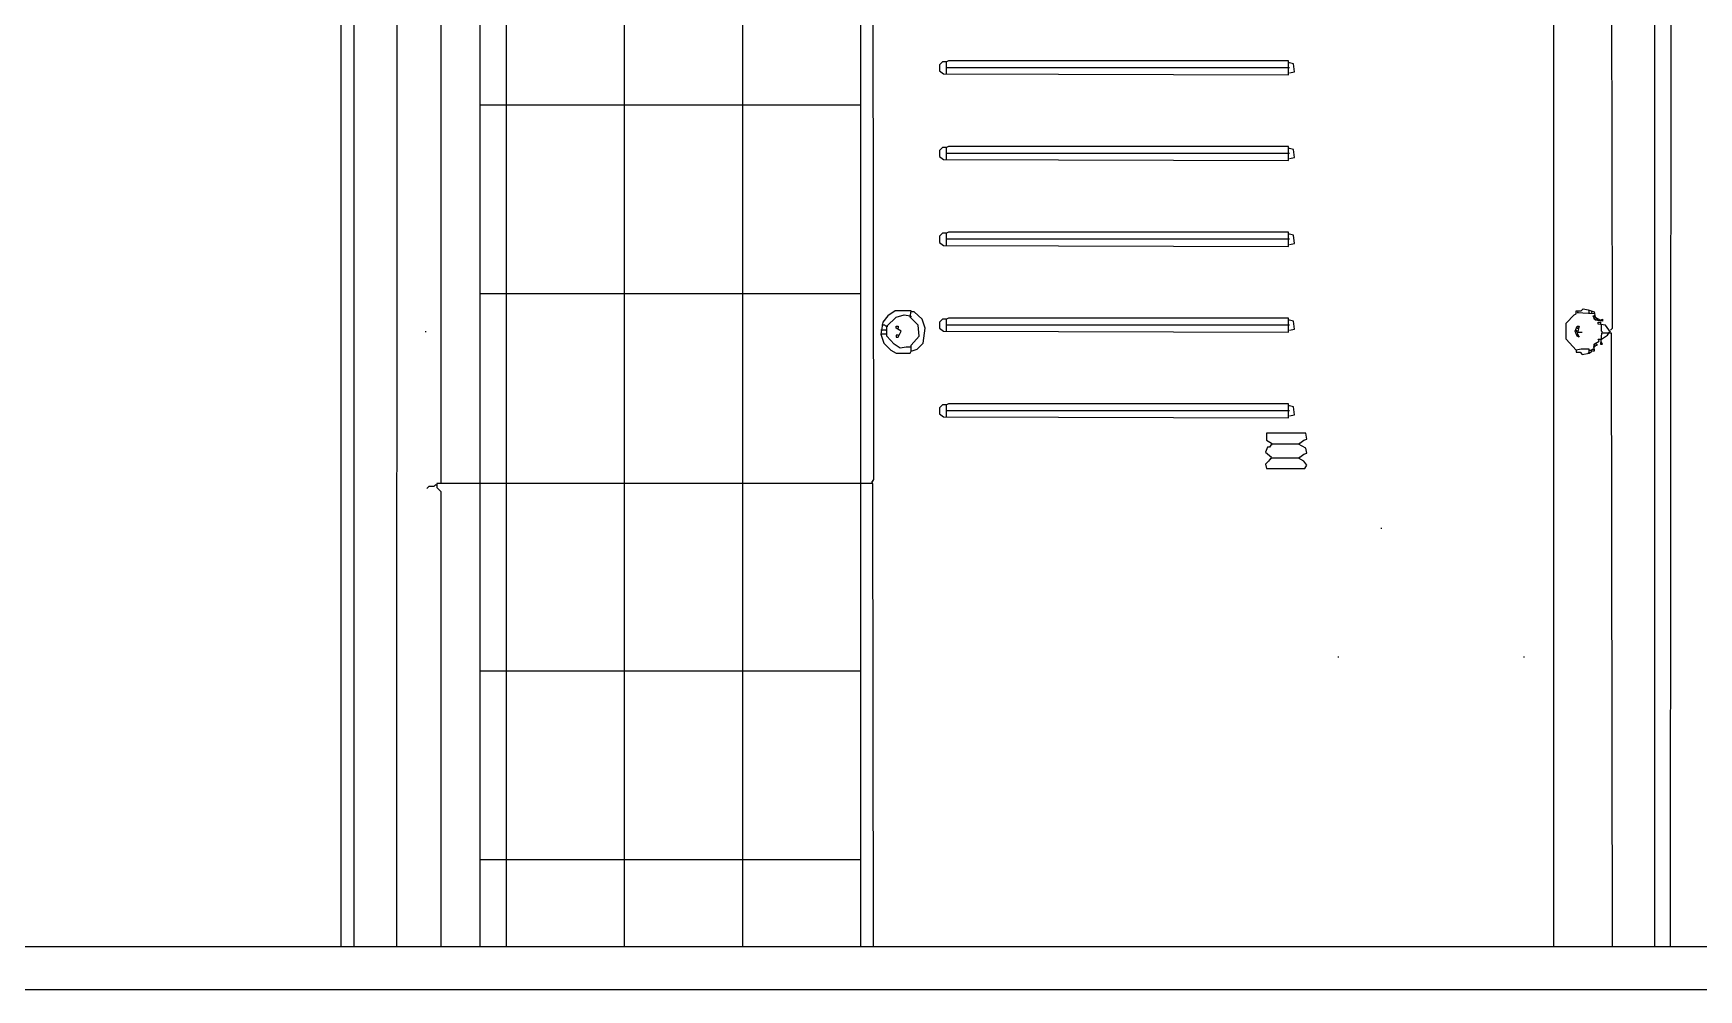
# Model space of a CAD drawing. Extents: x 3792242 to 5145247, y -1546315 to -1031918.
# Drawn here: x 3907322 to 3908489, y -1522644 to -1521974 of the extents above; entities that cross this region are included whole.
import ezdxf

# ---------------------------------------------------------------- set-up
doc = ezdxf.new("R2010")
doc.units = 0
doc.header["$MEASUREMENT"] = 0
doc.layers.add('TENKÁ', color=7, linetype='CONTINUOUS')
doc.layers.add('ZZ-chladenie', color=133, linetype='CONTINUOUS')

msp = doc.modelspace()

# ---------------------------------------------------------------- linework, layer by layer
at = {"layer": 'TENKÁ'}
for p, q in [((3935549, -1522613.77), (3888879, -1522613.77)), ((3935549, -1522643.77), (3888879, -1522643.77))]:
    msp.add_line(p, q, dxfattribs=at)
at = {"layer": 'ZZ-chladenie'}
for p, q in [((3907547.028, -1522613.77), (3907547.028, -1521304.266)), ((3908457.848, -1522613.77), (3908457.848, -1521304.266)), ((3907537.843, -1522613.77), (3907537.843, -1521326.878)), ((3908387.187, -1522613.77), (3908387.187, -1521326.878)), ((3908468.769, -1522613.77), (3908469.861, -1521325.465)), ((3907576.887, -1522613.77), (3907577.413, -1521509.183)), ((3908428.17, -1522180.462), (3908427.464, -1521743.778)), ((3907635.354, -1522288.574), (3907635.354, -1521760.03)), ((3907653.726, -1522288.574), (3907653.726, -1521760.03)), ((3907736.399, -1522288.574), (3907736.399, -1521760.03)), ((3907819.073, -1522288.574), (3907819.073, -1521760.03)), ((3907901.746, -1522288.574), (3907901.746, -1521760.03)), ((3907910.932, -1522286.454), (3907910.226, -1521760.736)), ((3907607.797, -1521766.389), (3907607.797, -1522288.574)), ((3907958.982, -1521993.918), (3907956.862, -1521996.037)), ((3907956.862, -1521996.037), (3907956.862, -1522000.277)), ((3907961.808, -1521993.918), (3907958.982, -1521993.918)), ((3907963.221, -1521993.211), (3907961.808, -1521993.918)), ((3907961.808, -1522002.397), (3907961.808, -1521993.918)), ((3908201.349, -1521993.211), (3907963.221, -1521993.211)), ((3908201.349, -1522003.103), (3908201.349, -1521993.211)), ((3908202.055, -1521994.624), (3908201.349, -1521994.624)), ((3908204.882, -1521995.331), (3908202.055, -1521994.624)), ((3908205.589, -1522000.984), (3908204.882, -1521995.331)), ((3907956.862, -1522000.277), (3907959.688, -1522002.397)), ((3907959.688, -1522002.397), (3908201.349, -1522003.103)), ((3908202.055, -1521998.157), (3907961.808, -1521998.157)), ((3908202.055, -1522001.69), (3908205.589, -1522000.984)), ((3907653.726, -1522024.302), (3907635.354, -1522024.302)), ((3907736.399, -1522024.302), (3907653.726, -1522024.302)), ((3907819.073, -1522024.302), (3907736.399, -1522024.302)), ((3907901.746, -1522024.302), (3907819.073, -1522024.302)), ((3907958.982, -1522053.979), (3907956.862, -1522056.099)), ((3907961.808, -1522053.979), (3907958.982, -1522053.979)), ((3907963.221, -1522053.272), (3907961.808, -1522053.979)), ((3907961.808, -1522062.459), (3907961.808, -1522053.979)), ((3908201.349, -1522053.272), (3907963.221, -1522053.272)), ((3908201.349, -1522063.165), (3908201.349, -1522053.272)), ((3908202.055, -1522054.686), (3908201.349, -1522054.686)), ((3908204.882, -1522055.393), (3908202.055, -1522054.686)), ((3908205.589, -1522061.045), (3908204.882, -1522055.393)), ((3907956.862, -1522056.099), (3907956.862, -1522060.338)), ((3907956.862, -1522060.338), (3907959.688, -1522062.459)), ((3907959.688, -1522062.459), (3908201.349, -1522063.165)), ((3908202.055, -1522058.219), (3907961.808, -1522058.219)), ((3908202.055, -1522061.752), (3908205.589, -1522061.045)), ((3907958.982, -1522114.041), (3907956.862, -1522116.161)), ((3907961.808, -1522114.041), (3907958.982, -1522114.041)), ((3907963.221, -1522113.334), (3907961.808, -1522114.041)), ((3907961.808, -1522122.52), (3907961.808, -1522114.041)), ((3908201.349, -1522113.334), (3907963.221, -1522113.334)), ((3908201.349, -1522123.227), (3908201.349, -1522113.334)), ((3907956.862, -1522116.161), (3907956.862, -1522120.4)), ((3907956.862, -1522120.4), (3907959.688, -1522122.52)), ((3907959.688, -1522122.52), (3908201.349, -1522123.227)), ((3908202.055, -1522118.281), (3907961.808, -1522118.281)), ((3908202.055, -1522114.747), (3908201.349, -1522114.747)), ((3908204.882, -1522115.454), (3908202.055, -1522114.747)), ((3908202.055, -1522121.813), (3908205.589, -1522121.107)), ((3908205.589, -1522121.107), (3908204.882, -1522115.454)), ((3907653.726, -1522156.438), (3907635.354, -1522156.438)), ((3907736.399, -1522156.438), (3907653.726, -1522156.438)), ((3907819.073, -1522156.438), (3907736.399, -1522156.438)), ((3907901.746, -1522156.438), (3907819.073, -1522156.438)), ((3907920.825, -1522171.983), (3907917.292, -1522176.222)), ((3907925.771, -1522168.45), (3907920.825, -1522171.983)), ((3907937.077, -1522168.45), (3907925.771, -1522168.45)), ((3907926.478, -1522172.69), (3907932.13, -1522171.277)), ((3907932.13, -1522171.277), (3907936.37, -1522171.983)), ((3907936.37, -1522172.69), (3907937.077, -1522168.45)), ((3907936.37, -1522171.983), (3907937.077, -1522172.69)), ((3907939.196, -1522169.156), (3907937.077, -1522169.156)), ((3907944.849, -1522174.103), (3907939.196, -1522169.156)), ((3908395.666, -1522176.929), (3908401.319, -1522171.277)), ((3908401.319, -1522171.277), (3908402.733, -1522170.57)), ((3908402.733, -1522170.57), (3908402.733, -1522168.45)), ((3908402.733, -1522168.45), (3908406.265, -1522168.45)), ((3908403.439, -1522169.863), (3908404.146, -1522169.156)), ((3908415.452, -1522170.57), (3908403.439, -1522169.863)), ((3908406.265, -1522168.45), (3908407.679, -1522167.037)), ((3908407.679, -1522167.037), (3908411.212, -1522167.743)), ((3908411.212, -1522167.743), (3908415.452, -1522169.156)), ((3908411.918, -1522169.863), (3908411.918, -1522168.45)), ((3908411.918, -1522169.863), (3908411.918, -1522170.57)), ((3908414.038, -1522169.863), (3908413.331, -1522169.156)), ((3908416.158, -1522174.809), (3908414.745, -1522171.983)), ((3908414.745, -1522171.983), (3908415.452, -1522171.983)), ((3908415.452, -1522169.156), (3908416.158, -1522172.69)), ((3908416.158, -1522171.983), (3908415.452, -1522171.983)), ((3908416.158, -1522172.69), (3908416.158, -1522171.983)), ((3907597.197, -1522183.289), (3907597.197, -1522182.582)), ((3907917.292, -1522176.222), (3907915.878, -1522184.702)), ((3907916.585, -1522181.876), (3907915.878, -1522181.876)), ((3907917.292, -1522178.343), (3907916.585, -1522178.343)), ((3907919.412, -1522181.876), (3907916.585, -1522181.876)), ((3907918.705, -1522178.343), (3907917.292, -1522178.343)), ((3907919.412, -1522179.049), (3907918.705, -1522178.343)), ((3907920.118, -1522179.049), (3907919.412, -1522179.049)), ((3907919.412, -1522181.876), (3907920.118, -1522181.876)), ((3907920.118, -1522179.049), (3907926.478, -1522172.69)), ((3907920.118, -1522179.049), (3907920.825, -1522179.049)), ((3907920.118, -1522186.115), (3907920.118, -1522179.049)), ((3907926.478, -1522180.462), (3907926.478, -1522179.049)), ((3907926.478, -1522179.049), (3907927.891, -1522179.049)), ((3907930.011, -1522182.582), (3907926.478, -1522180.462)), ((3907927.891, -1522179.049), (3907927.891, -1522180.462)), ((3907927.891, -1522186.822), (3907930.011, -1522182.582)), ((3907942.023, -1522178.343), (3907936.37, -1522172.69)), ((3907942.73, -1522186.115), (3907942.023, -1522178.343)), ((3907946.969, -1522180.462), (3907944.849, -1522174.103)), ((3907945.556, -1522191.061), (3907946.969, -1522180.462)), ((3907958.982, -1522174.103), (3907956.862, -1522176.222)), ((3907956.862, -1522176.222), (3907956.862, -1522180.462)), ((3907956.862, -1522180.462), (3907959.688, -1522182.582)), ((3907961.808, -1522174.103), (3907958.982, -1522174.103)), ((3907959.688, -1522182.582), (3908201.349, -1522183.289)), ((3907963.221, -1522173.396), (3907961.808, -1522174.103)), ((3907961.808, -1522182.582), (3907961.808, -1522174.103)), ((3908202.055, -1522178.343), (3907961.808, -1522178.343)), ((3908201.349, -1522173.396), (3907963.221, -1522173.396)), ((3908201.349, -1522183.289), (3908201.349, -1522173.396)), ((3908202.055, -1522174.809), (3908201.349, -1522174.809)), ((3908204.882, -1522175.516), (3908202.055, -1522174.809)), ((3908202.055, -1522181.876), (3908205.589, -1522181.169)), ((3908205.589, -1522181.169), (3908204.882, -1522175.516)), ((3908395.666, -1522188.235), (3908395.666, -1522176.929)), ((3908402.026, -1522182.582), (3908403.439, -1522179.049)), ((3908403.439, -1522186.115), (3908402.026, -1522182.582)), ((3908402.733, -1522182.582), (3908403.439, -1522181.876)), ((3908403.439, -1522183.289), (3908402.733, -1522182.582)), ((3908403.439, -1522179.049), (3908404.852, -1522179.049)), ((3908404.852, -1522179.049), (3908403.439, -1522184.702)), ((3908403.439, -1522180.462), (3908404.146, -1522180.462)), ((3908404.146, -1522180.462), (3908403.439, -1522180.462)), ((3908403.439, -1522183.289), (3908406.972, -1522183.289)), ((3908415.452, -1522174.103), (3908415.452, -1522173.396)), ((3908416.158, -1522174.103), (3908415.452, -1522174.103)), ((3908416.865, -1522173.396), (3908416.158, -1522172.69)), ((3908416.158, -1522172.69), (3908419.691, -1522174.809)), ((3908416.865, -1522174.809), (3908416.158, -1522174.103)), ((3908421.104, -1522175.516), (3908416.158, -1522174.809)), ((3908417.571, -1522174.103), (3908416.865, -1522173.396)), ((3908417.571, -1522174.103), (3908416.865, -1522174.809)), ((3908417.571, -1522174.103), (3908418.278, -1522174.103)), ((3908418.278, -1522177.636), (3908418.278, -1522176.222)), ((3908418.278, -1522176.222), (3908419.691, -1522176.222)), ((3908423.224, -1522178.343), (3908418.278, -1522177.636)), ((3908419.691, -1522174.809), (3908421.104, -1522174.103)), ((3908419.691, -1522176.222), (3908419.691, -1522177.636)), ((3908420.397, -1522183.995), (3908419.691, -1522191.768)), ((3908420.397, -1522182.582), (3908420.397, -1522177.636)), ((3908421.104, -1522183.289), (3908420.397, -1522182.582)), ((3908427.464, -1522183.995), (3908420.397, -1522183.995)), ((3908421.104, -1522174.103), (3908421.104, -1522175.516)), ((3908426.757, -1522183.289), (3908423.224, -1522178.343)), ((3908424.638, -1522185.408), (3908426.051, -1522183.289)), ((3908426.757, -1522181.876), (3908428.17, -1522180.462)), ((3908428.159, -1522613.77), (3908427.464, -1522183.995)), ((3907915.878, -1522184.702), (3907917.998, -1522191.061)), ((3907919.412, -1522184.702), (3907916.585, -1522184.702)), ((3907917.998, -1522191.061), (3907922.944, -1522196.008)), ((3907925.064, -1522191.768), (3907920.118, -1522186.115)), ((3907929.304, -1522194.595), (3907925.064, -1522191.768)), ((3907927.891, -1522185.408), (3907926.478, -1522185.408)), ((3907926.478, -1522185.408), (3907926.478, -1522186.822)), ((3907926.478, -1522186.822), (3907927.891, -1522186.822)), ((3907927.891, -1522185.408), (3907928.597, -1522185.408)), ((3907933.544, -1522193.888), (3907929.304, -1522194.595)), ((3907936.37, -1522193.888), (3907933.544, -1522193.888)), ((3907936.37, -1522193.888), (3907937.077, -1522193.181)), ((3907937.077, -1522192.474), (3907942.73, -1522186.115)), ((3907937.077, -1522196.714), (3907937.077, -1522192.474)), ((3907937.077, -1522196.714), (3907941.317, -1522195.301)), ((3907941.317, -1522195.301), (3907945.556, -1522191.061)), ((3908402.733, -1522196.008), (3908395.666, -1522188.235)), ((3908406.265, -1522195.301), (3908402.733, -1522196.008)), ((3908403.439, -1522184.702), (3908404.852, -1522186.822)), ((3908403.439, -1522186.115), (3908404.146, -1522185.408)), ((3908404.852, -1522186.822), (3908403.439, -1522186.115)), ((3908404.146, -1522185.408), (3908404.146, -1522184.702)), ((3908411.918, -1522195.301), (3908406.265, -1522195.301)), ((3908411.918, -1522197.421), (3908411.918, -1522195.301)), ((3908414.038, -1522196.714), (3908414.038, -1522195.301)), ((3908414.038, -1522195.301), (3908415.452, -1522195.301)), ((3908415.452, -1522193.888), (3908414.745, -1522193.888)), ((3908415.452, -1522191.768), (3908418.984, -1522189.648)), ((3908415.452, -1522192.474), (3908416.158, -1522191.768)), ((3908415.452, -1522193.888), (3908417.571, -1522191.768)), ((3908415.452, -1522195.301), (3908415.452, -1522191.768)), ((3908416.158, -1522193.181), (3908415.452, -1522192.474)), ((3908415.452, -1522193.888), (3908416.158, -1522193.181)), ((3908415.452, -1522195.301), (3908415.452, -1522196.714)), ((3908416.158, -1522191.768), (3908416.158, -1522191.061)), ((3908416.158, -1522191.061), (3908416.865, -1522191.061)), ((3908416.865, -1522192.474), (3908417.571, -1522192.474)), ((3908417.571, -1522192.474), (3908417.571, -1522191.768)), ((3908418.984, -1522189.648), (3908418.278, -1522188.235)), ((3908418.278, -1522188.235), (3908420.397, -1522188.235)), ((3908419.691, -1522191.768), (3908421.104, -1522191.768)), ((3908420.397, -1522188.235), (3908424.638, -1522185.408)), ((3908421.104, -1522191.768), (3908420.397, -1522190.355)), ((3907922.944, -1522196.008), (3907926.478, -1522198.127)), ((3907926.478, -1522198.127), (3907936.37, -1522198.127)), ((3907936.37, -1522198.127), (3907937.077, -1522196.714)), ((3908402.733, -1522196.008), (3908402.733, -1522197.421)), ((3908402.733, -1522197.421), (3908405.559, -1522197.421)), ((3908405.559, -1522197.421), (3908406.972, -1522198.834)), ((3908406.972, -1522198.834), (3908411.918, -1522198.127)), ((3908411.918, -1522197.421), (3908411.212, -1522198.127)), ((3908411.918, -1522196.008), (3908413.331, -1522196.008)), ((3908411.918, -1522198.127), (3908414.038, -1522196.714)), ((3908413.331, -1522196.008), (3908413.331, -1522196.714)), ((3908415.452, -1522196.714), (3908414.745, -1522196.714)), ((3907958.982, -1522234.165), (3907956.862, -1522236.284)), ((3907956.862, -1522236.284), (3907956.862, -1522240.524)), ((3907956.862, -1522240.524), (3907959.688, -1522242.644)), ((3907961.808, -1522234.165), (3907958.982, -1522234.165)), ((3907963.221, -1522233.458), (3907961.808, -1522234.165)), ((3907961.808, -1522242.644), (3907961.808, -1522234.165)), ((3908202.055, -1522238.404), (3907961.808, -1522238.404)), ((3908201.349, -1522233.458), (3907963.221, -1522233.458)), ((3908201.349, -1522243.351), (3908201.349, -1522233.458)), ((3908202.055, -1522234.871), (3908201.349, -1522234.871)), ((3908204.882, -1522235.578), (3908202.055, -1522234.871)), ((3908202.055, -1522241.938), (3908205.589, -1522241.231)), ((3908205.589, -1522241.231), (3908204.882, -1522235.578)), ((3907959.688, -1522242.644), (3908201.349, -1522243.351)), ((3908213.361, -1522253.949), (3908185.803, -1522253.949)), ((3908185.803, -1522253.949), (3908185.803, -1522258.896)), ((3908214.068, -1522258.19), (3908213.361, -1522253.949)), ((3908186.51, -1522263.842), (3908185.097, -1522267.375)), ((3908185.803, -1522258.896), (3908189.336, -1522261.016)), ((3908187.923, -1522263.842), (3908186.51, -1522263.842)), ((3908189.336, -1522261.722), (3908187.923, -1522263.842)), ((3908189.336, -1522261.016), (3908189.336, -1522261.722)), ((3908189.336, -1522261.722), (3908189.336, -1522262.429)), ((3908208.415, -1522261.722), (3908189.336, -1522261.722)), ((3908208.415, -1522261.722), (3908211.948, -1522258.896)), ((3908208.415, -1522261.722), (3908209.121, -1522261.016)), ((3908213.361, -1522264.549), (3908208.415, -1522261.722)), ((3908211.948, -1522258.896), (3908214.068, -1522258.19)), ((3908214.068, -1522268.082), (3908213.361, -1522264.549)), ((3908185.097, -1522267.375), (3908189.336, -1522270.908)), ((3908187.216, -1522273.735), (3908185.097, -1522275.855)), ((3908185.097, -1522275.855), (3908185.803, -1522278.681)), ((3908189.336, -1522270.908), (3908187.216, -1522273.735)), ((3908189.336, -1522271.615), (3908188.63, -1522272.322)), ((3908208.415, -1522271.615), (3908189.336, -1522271.615)), ((3908208.415, -1522271.615), (3908211.948, -1522268.788)), ((3908208.415, -1522271.615), (3908209.121, -1522270.908)), ((3908211.948, -1522273.735), (3908208.415, -1522271.615)), ((3908211.948, -1522268.788), (3908214.068, -1522268.082)), ((3908214.068, -1522276.561), (3908211.948, -1522273.735)), ((3908212.655, -1522278.681), (3908214.068, -1522276.561)), ((3907635.354, -1522613.77), (3907635.354, -1522288.574)), ((3907653.726, -1522613.77), (3907653.726, -1522288.574)), ((3907736.399, -1522613.77), (3907736.399, -1522288.574)), ((3907819.073, -1522613.77), (3907819.073, -1522288.574)), ((3907901.746, -1522613.77), (3907901.746, -1522288.574)), ((3907909.519, -1522288.574), (3907910.932, -1522286.454)), ((3907909.519, -1522288.574), (3907910.226, -1522287.867)), ((3908185.803, -1522278.681), (3908212.655, -1522278.681)), ((3907598.611, -1522292.106), (3907597.904, -1522292.813)), ((3907599.318, -1522291.4), (3907598.611, -1522292.106)), ((3907602.85, -1522291.4), (3907599.318, -1522291.4)), ((3907603.557, -1522290.693), (3907602.85, -1522291.4)), ((3907604.263, -1522289.987), (3907603.557, -1522290.693)), ((3907604.263, -1522290.693), (3907604.263, -1522289.987)), ((3907910.226, -1522289.28), (3907604.97, -1522289.28)), ((3907604.97, -1522289.28), (3907604.97, -1522292.106)), ((3907604.97, -1522292.106), (3907607.797, -1522294.933)), ((3907607.797, -1522294.933), (3907607.797, -1522613.77)), ((3907910.662, -1522613.77), (3907910.226, -1522289.28)), ((3908266.357, -1522321.078), (3908266.357, -1522320.371)), ((3908236.679, -1522410.817), (3908235.973, -1522410.817)), ((3908366.695, -1522410.817), (3908365.989, -1522410.817)), ((3907653.726, -1522420.71), (3907635.354, -1522420.71)), ((3907736.399, -1522420.71), (3907653.726, -1522420.71)), ((3907819.073, -1522420.71), (3907736.399, -1522420.71)), ((3907901.746, -1522420.71), (3907819.073, -1522420.71)), ((3907653.726, -1522552.846), (3907635.354, -1522552.846)), ((3907736.399, -1522552.846), (3907653.726, -1522552.846)), ((3907819.073, -1522552.846), (3907736.399, -1522552.846)), ((3907901.746, -1522552.846), (3907819.073, -1522552.846))]:
    msp.add_line(p, q, dxfattribs=at)

doc.saveas('drawing.dxf')
